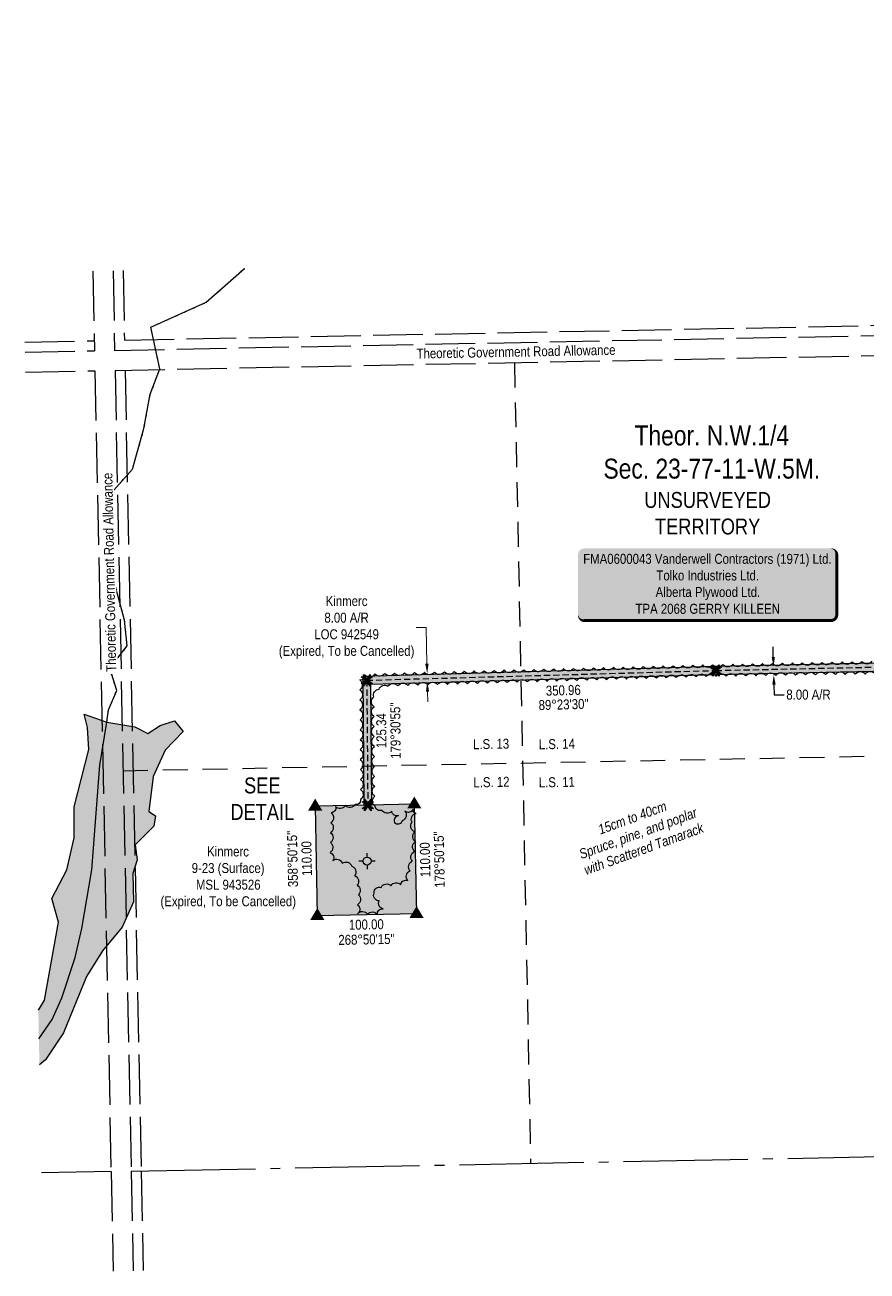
# Model space of a CAD drawing. Extents: x 587584 to 596044, y 6171808 to 6174677.
# Drawn here: x 587584 to 588431, y 6171997 to 6173249 of the extents above; entities that cross this region are included whole.
import ezdxf
from ezdxf.enums import TextEntityAlignment as Align

# ---------------------------------------------------------------- set-up
doc = ezdxf.new("R2010")
doc.units = 0
doc.header["$LTSCALE"] = 5
doc.header["$PDSIZE"] = 0.03
for name, pattern in [('0', [1, 1, 0]), ('foc-LSD', [8, 5, -3]), ('foc-QUARTERLINE', [33, 25, -3, 2, -3]), ('foc-TRAV', [1.875, 1.25, -0.625]), ('foc-UNSURVEYED', [12.5, 10, -2.5]), ('foc-WHEELTRACKS', [2, 0.4, -1.6])]:
    doc.linetypes.add(name, pattern=pattern)
doc.layers.get('Defpoints').update_dxf_attribs({"color": 9})
doc.layers.add('C-AR-T', color=13, linetype='Continuous', lineweight=9)
doc.layers.add('C-WS-T', color=13, linetype='Continuous', lineweight=9)
for name, color, linetype in [('C-SYMBOL', 7, 'Continuous'), ('DETAIL-T', 7, 'Continuous'), ('F-WS-S', 190, 'Continuous'), ('L-BD1', 253, 'Continuous'), ('L-MON', 1, 'Continuous'), ('L-ROAD-T', 7, 'Continuous'), ('L-SECLBL', 7, 'Continuous'), ('L-SECQ', 8, 'foc-QUARTERLINE'), ('L-SECTION-LSD', 7, 'foc-LSD'), ('L-UNS-T', 3, 'Continuous'), ('L-USEC', 7, 'foc-UNSURVEYED'), ('P-PROPOSED', 10, 'Continuous'), ('P-PROPOSED-H', 21, 'Continuous'), ('P-TRAV', 4, 'foc-TRAV'), ('P-TXT', 4, 'Continuous'), ('T-BUSH', 110, '0'), ('T-BUSH-T', 110, 'Continuous'), ('T-WATER', 160, 'Continuous'), ('T-WATER-H', 133, 'Continuous'), ('T-WATER-P3', 160, 'foc-WHEELTRACKS')]:
    doc.layers.add(name, color=color, linetype=linetype)
doc.styles.add('100L', font='ARIALN.TTF', dxfattribs={"height": 11})
doc.styles.add('175L', font='ARIALN.TTF', dxfattribs={"height": 20})
doc.styles.add('80', font='ARIALN.TTF', dxfattribs={"height": 10})
doc.styles.add('80CG', font='ARIALN.TTF', dxfattribs={"height": 10})
doc.styles.add('80L', font='ARIALN.TTF', dxfattribs={"height": 10})
doc.styles.add('80LS', font='ARIALNI.TTF', dxfattribs={"height": 10})
doc.styles.add('foc-LtypeFont', font='ARIALN.TTF', dxfattribs={"height": 7.35})
doc.linetypes.add('foc-TOPO-flowdirection-NOLINE', pattern='A,0,[">",foc-LtypeFont,S=0.3,R=0,X=0,Y=-0.945],-20,[">",foc-LtypeFont,S=0.3,R=0,X=0,Y=-0.945],0', length=20)
doc.dimstyles.new('Compass 5 000', dxfattribs={"dimscale": 5, "dimtxt": 9, "dimasz": 2, "dimexe": 0.2, "dimexo": 0.0625, "dimgap": 0.5, "dimtad": 0, "dimtih": 1, "dimtoh": 1, "dimzin": 0, "dimdsep": 46, "dimtxsty": '80CG', "dimcen": 0.1, "dimse1": 1, "dimse2": 1, "dimclrd": 256, "dimclrt": 256, "dimaunit": 1, "dimadec": 4, "dimazin": 0, "dimtfac": 0.06, "dimtofl": 0, "dimtmove": 0, "dimatfit": 1, "dimfxl": 0.2, "dimtolj": 1, "dimtzin": 0, "dimlwd": -1, "dimarcsym": 0})

# ---------------------------------------------------------------- blocks, each defined once
blk = doc.blocks.new('*U425')
h = blk.add_hatch(color=255)
edge = h.paths.add_edge_path()
edge.add_line((-124, -37), (124, -37))
edge.add_arc((124, -31), 6, 270, 360)
edge.add_line((130, -31), (130, 29.5))
edge.add_arc((124, 29.5), 6, 0, 90)
edge.add_line((124, 35.5), (-124, 35.5))
edge.add_arc((-124, 29.5), 6, 90, 180)
edge.add_line((-130, 29.5), (-130, -31))
edge.add_arc((-124, -31), 6, 180, 270)
at = {"color": 44, "flags": 128}
blk.add_lwpolyline([(-124, -37, 3, 3, 0), (124, -37, 3, 3, 0.414214), (130, -31, 3, 3, 0), (130, 29.5, 3, 0, 0.414214), (124, 35.5, 0, 0, 0), (-124, 35.5, 0, 0, 0.414214), (-130, 29.5, 0, 0, 0), (-130, -31, 0, 3, 0.414214)], format="xyseb", close=True, dxfattribs=at)
at = {"color": 44, "style": '80'}
blk.add_attdef('ENTER_TEXT_001', (-36, -5), '', height=10, dxfattribs=at)
blk = doc.blocks.new('*D428')
at = {"layer": 'C-AR-T', "transparency": 16777216}
for p, q in [((587987.7, 6172643.6), (587977.7, 6172643.6)), ((587988.5, 6172607.1), (587987.7, 6172643.6)), ((587989.1, 6172579), (587989.3, 6172569))]:
    blk.add_line(p, q, dxfattribs=at)
for points in [[(587990.1, 6172607.2), (587986.8, 6172607.1), (587988.7, 6172597.1)], [(587990.7, 6172579.1), (587987.4, 6172579), (587988.8, 6172589)]]:
    blk.add_solid(points, dxfattribs=at)
at = {"layer": 'Defpoints', "color": 0, "transparency": 16777216}
for p in [(587967.7, 6172596.7), (587988.7, 6172597.1), (587967.9, 6172588.6)]:
    blk.add_point(p, dxfattribs=at)
at = {"layer": 'C-AR-T', "transparency": 16777216, "insert": (587907.7, 6172643.6), "char_height": 10, "attachment_point": 5, "style": '80CG'}
blk.add_mtext('\\A1;Kinmerc\\P8.00 A/R\\PLOC 942549\\P(Expired, To be Cancelled)', dxfattribs=at)
blk = doc.blocks.new('GABD')
for p, q in [((-0.81, 0), (-1.62, 0)), ((0, 0.81), (0, 1.62)), ((1.62, 0), (0.81, 0)), ((0, -0.81), (0, -1.62))]:
    blk.add_line(p, q)
blk.add_circle((0, 0), 0.8)
blk = doc.blocks.new('STRIA')
blk.add_hatch(color=255).paths.add_polyline_path([(-0.04, 1.52), (-1.47, -0.87), (1.39, -0.87)])
blk = doc.blocks.new('STRIAA')
blk.add_blockref('STRIA', (0, 0))
blk = doc.blocks.new('STRIB')
at = {"color": 1}
blk.add_solid([(-1.12, -0.67), (-0.04, 1.13), (1.04, -0.67)], dxfattribs=at)
blk = doc.blocks.new('STRIBB')
blk.add_blockref('STRIB', (0, 0))
blk = doc.blocks.new('STRICC')
for name in ['STRIAA', 'STRIBB']:
    blk.add_blockref(name, (0, 0))
blk = doc.blocks.new('fdspike')
blk.add_blockref('STRICC', (0, 0))
blk = doc.blocks.new('TEMP')
h = blk.add_hatch(color=255)
h.dxf.hatch_style = 1
h.paths.add_polyline_path([(0, 0.25), (-0.67, 1.15), (-0.67, 0.67), (-1.15, 0.67), (-0.25, 0), (-1.15, -0.67), (-0.67, -0.67), (-0.67, -1.15), (0, -0.25), (0.67, -1.15), (0.67, -0.67), (1.15, -0.67), (0.25, 0), (1.15, 0.67), (0.67, 0.67), (0.67, 1.15)])
h.paths.add_polyline_path([(0.57, 0.85), (0.57, 0.57), (0.85, 0.57), (0.08, 0), (0.85, -0.57), (0.57, -0.57), (0.57, -0.85), (0, -0.08), (-0.57, -0.85), (-0.57, -0.57), (-0.85, -0.57), (-0.08, 0), (-0.85, 0.57), (-0.57, 0.57), (-0.57, 0.85), (0, 0.08)], flags=16)
h = blk.add_hatch(color=1)
h.dxf.hatch_style = 1
h.paths.add_polyline_path([(0, 0.08), (-0.57, 0.85), (-0.57, 0.57), (-0.85, 0.57), (-0.08, 0), (-0.85, -0.57), (-0.57, -0.57), (-0.57, -0.85), (0, -0.08), (0.57, -0.85), (0.57, -0.57), (0.85, -0.57), (0.08, 0), (0.85, 0.57), (0.57, 0.57), (0.57, 0.85)])
at = {"color": 1}
for p, q in [((-0.08, 0), (0.08, 0)), ((0, 0.08), (0, -0.08))]:
    blk.add_line(p, q, dxfattribs=at)
at = {"color": 255, "flags": 128}
blk.add_lwpolyline([(-0.25, 0), (-1.15, 0.67), (-0.67, 0.67), (-0.67, 1.15), (0, 0.25), (0.67, 1.15), (0.67, 0.67), (1.15, 0.67), (0.25, 0), (1.15, -0.67), (0.67, -0.67), (0.67, -1.15), (0, -0.25), (-0.67, -1.15), (-0.67, -0.67), (-1.15, -0.67)], close=True, dxfattribs=at)
at = {"color": 1, "flags": 128}
blk.add_lwpolyline([(-0.08, 0), (-0.85, 0.57), (-0.57, 0.57), (-0.57, 0.85), (0, 0.08), (0.57, 0.85), (0.57, 0.57), (0.85, 0.57), (0.08, 0), (0.85, -0.57), (0.57, -0.57), (0.57, -0.85), (0, -0.08), (-0.57, -0.85), (-0.57, -0.57), (-0.85, -0.57)], close=True, dxfattribs=at)
blk = doc.blocks.new('*D449')
at = {"layer": 'Defpoints', "color": 0, "transparency": 16777216}
for p in [(588337, 6172604.1), (588337, 6172596.1), (588337.1, 6172596.1)]:
    blk.add_point(p, dxfattribs=at)
at = {"layer": 'P-TXT', "transparency": 16777216}
for p, q in [((588336.5, 6172614.1), (588336.3, 6172624.1)), ((588337.2, 6172586.1), (588337.4, 6172576.1)), ((588337.4, 6172576.1), (588347.4, 6172576.1))]:
    blk.add_line(p, q, dxfattribs=at)
for points in [[(588338.2, 6172614.1), (588334.9, 6172614), (588336.8, 6172604.1)], [(588338.9, 6172586.1), (588335.5, 6172586), (588337, 6172596.1)]]:
    blk.add_solid(points, dxfattribs=at)
at = {"layer": 'P-TXT', "transparency": 16777216, "insert": (588371.9, 6172576.1), "char_height": 10, "attachment_point": 5, "style": '80CG'}
blk.add_mtext('\\A1;8.00 A/R', dxfattribs=at)

msp = doc.modelspace()

# ---------------------------------------------------------------- hatches: boundary and pattern name
at = {"layer": 'P-PROPOSED-H'}
h = msp.add_hatch(color=256, dxfattribs=at)
h.dxf.hatch_style = 1
h.paths.add_polyline_path([(587933.003, 6172465.345), (587931.976, 6172586.658), (588278.714, 6172596.397), (588848.314, 6172608.498), (588841.055, 6172878.255), (588809.178, 6173699.939), (589493.375, 6173723.527), (589553.667, 6174386.421), (589545.554, 6174385.5), (589486.049, 6173731.277), (588800.876, 6173707.655), (588833.062, 6172877.993), (588840.106, 6172616.272), (588278.55, 6172604.392), (587923.913, 6172594.431), (587925.007, 6172465.182)])
h = msp.add_hatch(color=256, dxfattribs=at)
h.dxf.hatch_style = 1
h.paths.add_polyline_path([(587978.174, 6172356.282), (587975.943, 6172466.216), (587929.005, 6172465.264), (587876.003, 6172464.188), (587878.234, 6172354.254)])
at = {"layer": 'T-WATER-H'}
h = msp.add_hatch(color=256, dxfattribs=at)
h.dxf.hatch_style = 1
h.paths.add_polyline_path([(587597.902, 6172259.365), (587599.007, 6172204.441), (587604.993, 6172209.263), (587623.028, 6172236.482), (587646.343, 6172293.118), (587662.289, 6172318.681), (587682.287, 6172342.609), (587693.581, 6172367.999), (587693.017, 6172396.345), (587697.159, 6172410.163), (587695.149, 6172425.299), (587714.122, 6172443.973), (587715.577, 6172454.331), (587708.96, 6172458.8), (587713.466, 6172493.763), (587725.207, 6172520.359), (587743.578, 6172539.032), (587734.834, 6172549.944), (587720.307, 6172545.085), (587708.037, 6172537.235), (587694.966, 6172543.934), (587666.749, 6172548.318), (587644.069, 6172556.475), (587647.274, 6172543.138), (587648.714, 6172521.098), (587633.951, 6172463.294), (587633.779, 6172432.25), (587626.56, 6172400.123), (587611.529, 6172371.269), (587618.077, 6172347.447), (587603.998, 6172269.401)])

# ---------------------------------------------------------------- linework, layer by layer
at = {"layer": 'L-SECQ', "flags": 128}
for points in [[(587691.129, 6172097.555), (588459.532, 6172112.479)], [(587671.016, 6172097.143), (587601.193, 6172095.786)]]:
    msp.add_lwpolyline(points, dxfattribs=at)
at = {"layer": 'L-SECTION-LSD', "flags": 128}
for points in [[(588076.433, 6172909.648), (588092.686, 6172105.354)], [(587683.04, 6172499.679), (589289.179, 6172530.942)]]:
    msp.add_lwpolyline(points, dxfattribs=at)
at = {"layer": 'L-USEC'}
for p, q in [((587684.405, 6172932.19), (588477.348, 6172947.65)), ((587584.407, 6172930.241), (587654.25, 6172931.602)), ((587654.25, 6172931.602), (587654.231, 6172931.602)), ((587674.547, 6172921.933), (588477.544, 6172937.589)), ((587584.609, 6172920.179), (587654.446, 6172921.541)), ((587654.446, 6172921.541), (587654.434, 6172921.541)), ((587674.951, 6172901.82), (588477.936, 6172917.476)), ((587585.014, 6172900.067), (587654.838, 6172901.428))]:
    msp.add_line(p, q, dxfattribs=at)
at = {"layer": 'L-USEC', "flags": 128}
for points in [[(587652.827, 6173001.409), (587654.434, 6172921.541)], [(587672.94, 6173001.801), (587674.547, 6172921.933)], [(587683.001, 6173001.997), (587684.405, 6172932.19)], [(587654.838, 6172901.428), (587671.016, 6172097.143)], [(587674.951, 6172901.833), (587691.129, 6172097.555)], [(587685.012, 6172902.035), (587701.19, 6172097.75)], [(587671.016, 6172097.143), (587673.027, 6171997.164)], [(587691.129, 6172097.555), (587691.129, 6172097.548), (587693.14, 6171997.555)], [(587701.19, 6172097.75), (587703.201, 6171997.751)]]:
    msp.add_lwpolyline(points, dxfattribs=at)
at = {"layer": 'P-PROPOSED'}
msp.add_lwpolyline([(587978.174, 6172356.282), (587975.943, 6172466.216), (587929.005, 6172465.264), (587876.003, 6172464.188), (587878.234, 6172354.254)], close=True, dxfattribs=at)
at = {"layer": 'P-TRAV'}
for p, q in [((588278.632, 6172600.394), (588844.21, 6172612.385)), ((587927.945, 6172590.544), (588278.632, 6172600.394)), ((587927.945, 6172590.544), (587929.005, 6172465.264))]:
    msp.add_line(p, q, dxfattribs=at)
at = {"layer": 'T-BUSH', "linetype": 'Continuous', "flags": 128}
msp.add_lwpolyline([(588435.631, 6172609.627, -0.52056705), (588425.638, 6172609.415, -0.52056705), (588415.644, 6172609.202, -0.52056705), (588405.65, 6172608.99, -0.52056705), (588395.656, 6172608.778, -0.52056705), (588385.662, 6172608.565, -0.52056705), (588375.668, 6172608.353, -0.52056705), (588365.675, 6172608.14, -0.52056705), (588355.681, 6172607.928, -0.52056705), (588345.687, 6172607.716, -0.52056705), (588335.693, 6172607.503, -0.52056705), (588325.699, 6172607.291, -0.52056705), (588315.706, 6172607.078, -0.52056705), (588305.712, 6172606.866, -0.52056705), (588295.718, 6172606.654, -0.52056705), (588285.724, 6172606.441, -0.52056705), (588275.731, 6172606.212, -0.52056705), (588265.738, 6172605.949, -0.52056705), (588255.746, 6172605.686, -0.52056705), (588245.753, 6172605.422, -0.52056705), (588235.76, 6172605.159, -0.52056705), (588225.768, 6172604.896, -0.52056705), (588215.775, 6172604.633, -0.52056705), (588205.783, 6172604.37, -0.52056705), (588195.79, 6172604.106, -0.52056705), (588185.797, 6172603.843, -0.52056705), (588175.805, 6172603.58, -0.52056705), (588165.812, 6172603.317, -0.52056705), (588155.82, 6172603.053, -0.52056705), (588145.827, 6172602.79, -0.52056705), (588135.834, 6172602.527, -0.52056705), (588125.842, 6172602.264, -0.52056705), (588115.849, 6172602.001, -0.52056705), (588105.857, 6172601.737, -0.52056705), (588095.864, 6172601.474, -0.52056705), (588085.872, 6172601.211, -0.52056705), (588075.879, 6172600.948, -0.52056705), (588065.886, 6172600.685, -0.52056705), (588055.894, 6172600.421, -0.52056705), (588045.901, 6172600.158, -0.52056705), (588035.909, 6172599.895, -0.52056705), (588025.916, 6172599.632, -0.52056705), (588015.923, 6172599.369, -0.52056705), (588005.931, 6172599.105, -0.52056705), (587995.938, 6172598.842, -0.52056705), (587985.946, 6172598.579, -0.52056705), (587975.953, 6172598.316, -0.52056705), (587965.96, 6172598.052, -0.52056705), (587955.968, 6172597.789, -0.52056705), (587945.975, 6172597.526, -0.52056705), (587936.001, 6172596.93, -0.52056705), (587926.042, 6172596.072, -0.52056705), (587920.864, 6172590.862, -0.52056705), (587920.942, 6172580.866, -0.52056705), (587921.021, 6172570.87, -0.52056705), (587921.1, 6172560.875, -0.52056705), (587921.178, 6172550.879, -0.52056705), (587921.257, 6172540.883, -0.52056705), (587921.335, 6172530.887, -0.52056705), (587921.414, 6172520.892, -0.52056705), (587921.492, 6172510.896, -0.52056705), (587921.571, 6172500.9, -0.52056705), (587921.65, 6172490.904, -0.52056705), (587921.728, 6172480.909, -0.52056705), (587921.807, 6172470.913, -0.52056705), (587916.358, 6172465.841, -0.52056705), (587906.419, 6172464.767, -0.52056705), (587896.481, 6172463.694, -0.52056705), (587892.134, 6172457.475, -0.52056705), (587891.89, 6172447.482, -0.52056705), (587891.646, 6172437.489, -0.52056705), (587891.402, 6172427.496, -0.52056705), (587891.158, 6172417.503, -0.52056705), (587893.797, 6172409.598, -0.52056705), (587903.367, 6172406.713, -0.52056705), (587912.938, 6172403.827, -0.52056705), (587915.769, 6172394.39, -0.52056705), (587918.384, 6172384.742, -0.52056705), (587919.517, 6172374.963, -0.52056705), (587918.639, 6172365.005, -0.52056705), (587918.751, 6172355.918, -0.52056705), (587928.739, 6172355.517, -0.52056705), (587938.727, 6172355.115, -0.52056705), (587944.55, 6172360.98, -0.52056705), (587940.414, 6172368.937, -0.52056705), (587935.326, 6172377.084, -0.52056705), (587942.459, 6172382.542, -0.52056705), (587952.236, 6172384.152, -0.52056705), (587962.178, 6172385.189, -0.52056705), (587969.333, 6172389.351, -0.52056705), (587971.493, 6172399.111, -0.52056705), (587973.768, 6172408.844, -0.52056705), (587976.098, 6172418.565, -0.52056705), (587977.191, 6172428.426, -0.52056705), (587976.229, 6172438.297, -0.52056705), (587973.515, 6172447.918, -0.52056705), (587977.674, 6172456.817, -0.52056705), (587974.59, 6172461.201, -0.52056705), (587966.39, 6172459.121, -0.52056705), (587963.607, 6172449.52, -0.52056705), (587956.713, 6172446.66, -0.52056705), (587959.905, 6172454.805, -0.52056705), (587953.118, 6172459.149, -0.52056705), (587943.255, 6172460.08, -0.52056705), (587936.418, 6172464.075, -0.52056705), (587936.079, 6172474.045, -0.52056705), (587935.989, 6172484.04, -0.52056705), (587935.898, 6172494.036, -0.52056705), (587935.807, 6172504.032, -0.52056705), (587935.717, 6172514.027, -0.52056705), (587935.626, 6172524.023, -0.52056705), (587935.536, 6172534.019, -0.52056705), (587935.445, 6172544.014, -0.52056705), (587935.354, 6172554.01, -0.52056705), (587935.264, 6172564.006, -0.52056705), (587935.173, 6172574.001, -0.52056705), (587940.325, 6172581.518, -0.52056705), (587949.261, 6172584.671, -0.52056705), (587959.253, 6172584.97, -0.52056705), (587969.244, 6172585.268, -0.52056705), (587979.236, 6172585.566, -0.52056705), (587989.227, 6172585.864, -0.52056705), (587999.219, 6172586.162, -0.52056705), (588009.211, 6172586.461, -0.52056705), (588019.202, 6172586.759, -0.52056705), (588029.194, 6172587.057, -0.52056705), (588039.185, 6172587.355, -0.52056705), (588049.177, 6172587.653, -0.52056705), (588059.169, 6172587.952, -0.52056705), (588069.16, 6172588.25, -0.52056705), (588079.152, 6172588.548, -0.52056705), (588089.143, 6172588.846, -0.52056705), (588099.135, 6172589.145, -0.52056705), (588109.127, 6172589.443, -0.52056705), (588119.118, 6172589.741, -0.52056705), (588129.11, 6172590.039, -0.52056705), (588139.102, 6172590.337, -0.52056705), (588149.093, 6172590.636, -0.52056705), (588159.085, 6172590.934, -0.52056705), (588169.076, 6172591.232, -0.52056705), (588179.068, 6172591.53, -0.52056705), (588189.06, 6172591.828, -0.52056705), (588199.051, 6172592.127, -0.52056705), (588209.043, 6172592.425, -0.52056705), (588219.034, 6172592.723, -0.52056705), (588229.026, 6172593.021, -0.52056705), (588239.018, 6172593.32, -0.52056705), (588249.009, 6172593.618, -0.52056705), (588259.001, 6172593.916, -0.52056705), (588268.993, 6172594.214, -0.52056705), (588278.984, 6172594.502, -0.52056705), (588288.979, 6172594.657, -0.52056705), (588298.974, 6172594.812, -0.52056705), (588308.969, 6172594.967, -0.52056705), (588318.964, 6172595.122, -0.52056705), (588328.959, 6172595.277, -0.52056705), (588338.954, 6172595.432, -0.52056705), (588348.948, 6172595.587, -0.52056705), (588358.943, 6172595.742, -0.52056705), (588368.938, 6172595.897, -0.52056705), (588378.933, 6172596.052, -0.52056705), (588388.928, 6172596.207, -0.52056705), (588398.923, 6172596.362, -0.52056705), (588408.918, 6172596.517, -0.52056705), (588418.912, 6172596.672, -0.52056705), (588428.907, 6172596.827, -0.52056705), (588438.902, 6172596.982, -0.52056705)], format="xyb", dxfattribs=at)
at = {"layer": 'T-WATER'}
msp.add_lwpolyline([(587597.902, 6172259.365), (587603.998, 6172269.401), (587618.077, 6172347.447), (587611.529, 6172371.269), (587626.56, 6172400.123), (587633.779, 6172432.25), (587633.951, 6172463.294), (587648.714, 6172521.098), (587647.274, 6172543.138), (587644.069, 6172556.475), (587666.749, 6172548.318), (587694.966, 6172543.934), (587708.037, 6172537.235), (587720.307, 6172545.085), (587734.834, 6172549.944), (587743.578, 6172539.032), (587725.207, 6172520.359), (587713.466, 6172493.763), (587708.96, 6172458.8), (587715.577, 6172454.331), (587714.122, 6172443.973), (587695.149, 6172425.299), (587697.159, 6172410.163), (587693.017, 6172396.345), (587693.581, 6172367.999), (587682.287, 6172342.609), (587662.289, 6172318.681), (587646.343, 6172293.118), (587623.028, 6172236.482), (587604.993, 6172209.263), (587599.007, 6172204.441)], dxfattribs=at)
at = {"layer": 'T-WATER-P3', "flags": 128}
msp.add_lwpolyline([(587666.749, 6172548.318), (587668.349, 6172560.773), (587676.669, 6172580.154), (587669.678, 6172602.622), (587687.284, 6172625.189), (587684.63, 6172650.977), (587671.381, 6172699.516), (587665.685, 6172772.38), (587692.558, 6172802.636), (587704.091, 6172843.327), (587710.399, 6172877.85), (587719.895, 6172903.384), (587711.023, 6172945.194), (587766.714, 6172970.165), (587804.97, 6173004.216), (587805.105, 6173004.378)], dxfattribs=at)
at = {"layer": 'T-WATER-P3', "linetype": 'foc-TOPO-flowdirection-NOLINE', "flags": 128}
for points in [[(587666.749, 6172548.318), (587668.349, 6172560.773), (587676.669, 6172580.154), (587669.678, 6172602.622), (587687.284, 6172625.189), (587684.63, 6172650.977), (587671.381, 6172699.516), (587665.685, 6172772.38), (587692.558, 6172802.636), (587704.091, 6172843.327), (587710.399, 6172877.85), (587719.895, 6172903.384), (587711.023, 6172945.194), (587766.714, 6172970.165), (587804.97, 6173004.216), (587805.105, 6173004.378)], [(587598.484, 6172230.43), (587611.691, 6172249.743), (587621.495, 6172271.672), (587634.76, 6172312.069), (587641.695, 6172341.128), (587651.514, 6172400.083), (587659.822, 6172505.145), (587666.749, 6172548.318)]]:
    msp.add_lwpolyline(points, dxfattribs=at)

# ---------------------------------------------------------------- block references
at = {"layer": 'F-WS-S', "xscale": 4.999999999999977, "yscale": 4.999999999999977, "zscale": 4.999999999999977}
msp.add_blockref('GABD', (587928.229, 6172408.906), dxfattribs=at)
at = {"layer": 'L-MON', "color": 4, "xscale": 4.998031049999994, "yscale": 4.998031049999994, "zscale": 4.998031049999994}
for p in [(588278.632, 6172600.394), (587927.945, 6172590.544), (587929.005, 6172465.264)]:
    msp.add_blockref('TEMP', p, dxfattribs=at)
at = {"layer": 'L-MON', "color": 2, "xscale": 4.998031049999995, "yscale": 4.998031049999995, "zscale": 4.998031049999995}
for p in [(587876.349, 6172464.063), (587975.943, 6172466.216), (587878.497, 6172354.231), (587978.222, 6172356.157)]:
    msp.add_blockref('fdspike', p, dxfattribs=at)
at = {"layer": 'L-SECLBL'}
ref = msp.add_blockref('*U425', (588270.314, 6172687.438), dxfattribs=at)
ref.add_attrib('ENTER_TEXT_001', 'FMA0600043 Vanderwell Contractors (1971) Ltd.', (588145.515, 6172707.524), dxfattribs={"layer": '0', "color": 44, "height": 10, "style": '80'})
ref.add_attrib('ENTER_TEXT_002', 'Tolko Industries Ltd.', (588219.076, 6172690.857), dxfattribs={"layer": '0', "color": 44, "height": 10, "style": '80'})
ref.add_attrib('ENTER_TEXT_003', 'Alberta Plywood Ltd.', (588218.268, 6172674.19), dxfattribs={"layer": '0', "color": 44, "height": 10, "style": '80'})
ref.add_attrib('ENTER_TEXT_004', 'TPA 2068 GERRY KILLEEN', (588198.067, 6172657.346), dxfattribs={"layer": '0', "color": 44, "height": 10, "style": '80'})

# ---------------------------------------------------------------- texts
at = {"layer": 'C-WS-T', "insert": (587720.235, 6172423.626), "char_height": 10, "attachment_point": 1, "style": '80L'}
msp.add_mtext_dynamic_manual_height_columns('\\pi47.30443;Kinmerc\\P\\pi31.79966;9-23 (Surface)\\P\\pi36.04932;MSL 943526\\P\\pi0.39447;(Expired, To be Cancelled)', width=135.66617, gutter_width=50, heights=[0], dxfattribs=at)
at = {"layer": 'DETAIL-T', "color": 3, "insert": (587822.968, 6172471.612), "char_height": 15.9937, "width": 63.61107, "attachment_point": 5, "style": '80CG'}
msp.add_mtext('SEE\\PDETAIL', dxfattribs=at)
at = {"layer": 'L-BD1', "linetype": 'Continuous', "style": '80L'}
for s, height, rotation, p in [('350.96', 9.9961, 1.6089, (588125.479, 6172580.509)), ("179°30'55''", 9.99606, 90.4848, (587956.826, 6172540.035)), ("89°23'30''", 9.9961, 1.6089, (588125.879, 6172566.27)), ('125.34', 9.9961, 90.4848, (587942.582, 6172539.914))]:
    msp.add_text(s, height=height, rotation=rotation, dxfattribs=at).set_placement(p, align=Align.MIDDLE)
at = {"layer": 'L-BD1', "style": '80L'}
for s, height, rotation, p in [("358°50'15''", 9.99606, 91.1204, (587853.33, 6172411.23)), ("178°50'15''", 9.99606, 91.1863, (588000.818, 6172410.597)), ('110.00', 9.9961, 91.1204, (587867.572, 6172411.509)), ('110.00', 9.9961, 91.1863, (587986.576, 6172410.302)), ('100.00', 9.9961, 1.1064, (587927.509, 6172345.254)), ("268°50'15''", 9.99606, 1.1064, (587927.798, 6172330.263))]:
    msp.add_text(s, height=height, rotation=rotation, dxfattribs=at).set_placement(p, align=Align.MIDDLE)
at = {"layer": 'L-ROAD-T', "style": '80L'}
msp.add_text('Theoretic Government Road Allowance', height=10, rotation=1.116959, dxfattribs=at).set_placement((588077.978, 6172920.536), align=Align.MIDDLE_CENTER)
at = {"layer": 'L-UNS-T', "color": 3, "insert": (588270.519, 6172758.201), "char_height": 16, "attachment_point": 5, "style": '80L'}
msp.add_mtext_dynamic_manual_height_columns('UNSURVEYED TERRITORY', width=126.41375, gutter_width=47.5, heights=[0], dxfattribs=at)
at = {"layer": 'T-BUSH-T', "insert": (588193.196, 6172457.237), "char_height": 9.99213, "width": 127.31209, "attachment_point": 2, "rotation": 20, "style": '80LS'}
msp.add_mtext('15cm to 40cm \\PSpruce, pine, and poplar with Scattered Tamarack', dxfattribs=at)

# ---------------------------------------------------------------- dimensions: what is measured, and where the dimension line sits
at = {"layer": 'C-AR-T'}
dim = msp.add_linear_dim(base=(587988.671, 6172597.117), p1=(587967.853, 6172588.561), p2=(587967.675, 6172596.656), angle=91.257204, text='Kinmerc\\P8.00 A/R\\PLOC 942549\\P(Expired, To be Cancelled)', dimstyle='Compass 5 000', dxfattribs=at)
dim.commit()
dim.dimension.update_dxf_attribs({"geometry": '*D428', "text_midpoint": (587907.712, 6172643.641), "dimtype": 161})
at = {"layer": 'P-TXT'}
dim = msp.add_aligned_dim(p1=(588336.954, 6172604.073), p2=(588337.148, 6172596.078), distance=-0.191, text='8.00 A/R', dimstyle='Compass 5 000', dxfattribs=at)
dim.commit()
dim.dimension.update_dxf_attribs({"geometry": '*D449', "text_midpoint": (588371.923, 6172576.08)})

# ---------------------------------------------------------------- next in the draw order: texts
at = {"layer": 'C-SYMBOL', "color": 3, "insert": (588274.749, 6172846.461), "char_height": 20, "width": 215.98445, "attachment_point": 2, "style": '175L', "bg_fill": 3, "box_fill_scale": 1.15, "bg_fill_color": 256, "bg_fill_true_color": 256, "bg_fill_transparency": 0}
msp.add_mtext('Theor. N.W.1/4 \\PSec. 23-77-11-W.5M.', dxfattribs=at)
at = {"layer": 'L-ROAD-T', "insert": (587664.26, 6172698.923), "char_height": 10, "width": 201.36336, "attachment_point": 2, "rotation": 91.152339, "style": '80L', "bg_fill": 3, "box_fill_scale": 1.15, "bg_fill_color": 256, "bg_fill_true_color": 256, "bg_fill_transparency": 0}
msp.add_mtext('Theoretic Government Road Allowance', dxfattribs=at)
at = {"layer": 'L-SECTION-LSD', "char_height": 10, "attachment_point": 1, "rotation": 1.115116, "style": '100L', "bg_fill": 3, "box_fill_scale": 1.5, "bg_fill_color": 256, "bg_fill_transparency": 0}
for s, width, insert in [('\\pi1.88879;L.S. 13', 36.83422, (588032.806, 6172531.189)), ('L.S. 14', 36.9982, (588100.766, 6172531.189)), ('\\pi2.22769;L.S. 12', 37.11172, (588032.806, 6172492.904)), ('L.S. 11', 36.4495, (588100.766, 6172492.904))]:
    msp.add_mtext_dynamic_manual_height_columns(s, width=width, gutter_width=55, heights=[0], dxfattribs=dict(at, insert=insert))

# ---------------------------------------------------------------- next in the draw order: linework, layer by layer
at = {"layer": 'P-PROPOSED', "flags": 128}
msp.add_lwpolyline([(587933.003, 6172465.345), (587931.976, 6172586.658), (588278.714, 6172596.397), (588848.314, 6172608.498), (588841.055, 6172878.255), (588809.178, 6173699.939), (589493.375, 6173723.527), (589553.667, 6174386.421), (589545.554, 6174385.5), (589486.049, 6173731.277), (588800.876, 6173707.655), (588833.062, 6172877.993), (588840.106, 6172616.272), (588278.55, 6172604.392), (587923.913, 6172594.431), (587925.007, 6172465.182)], close=True, dxfattribs=at)

doc.saveas('drawing.dxf')
